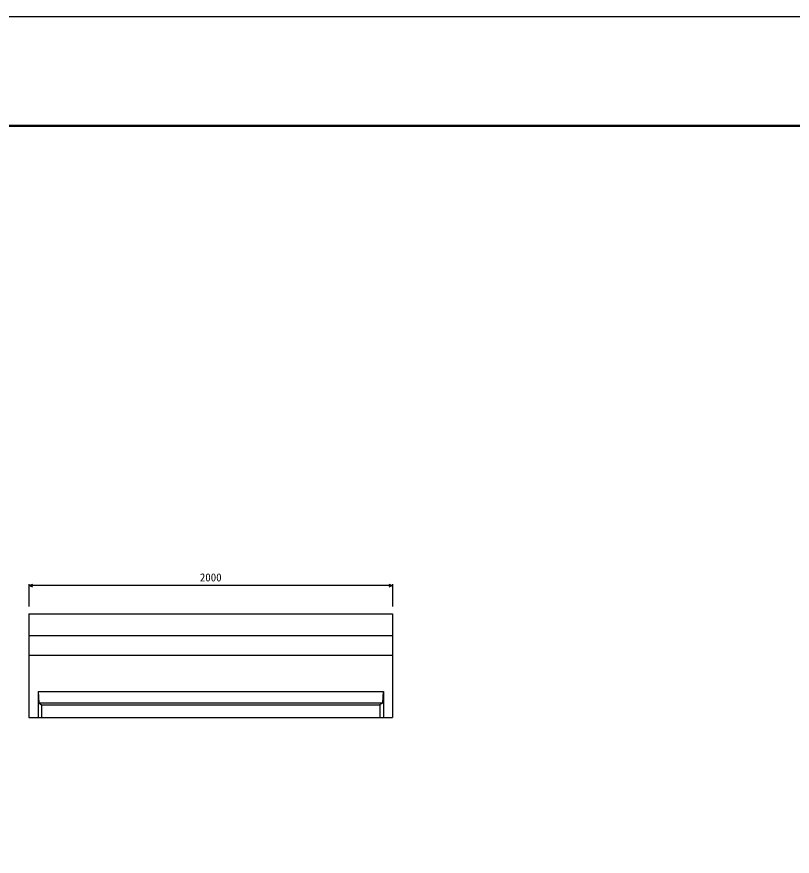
# Model space of a CAD drawing. Units: millimetres, scale not verified. Extents: x -25200 to 25200, y -8910 to 8910.
# Drawn here: x -19325 to -15060, y 4296 to 8910 of the extents above; entities that cross this region are included whole.
import ezdxf
from ezdxf.enums import TextEntityAlignment as Align

# ---------------------------------------------------------------- set-up
doc = ezdxf.new("R2010")
doc.units = ezdxf.units.MM
doc.header["$LTSCALE"] = 30
for name, color, linetype, lineweight in [('0-0_DIM', 7, 'Continuous', 25), ('0-1_Defpoints', 5, 'Continuous', 25), ('0-5_OUTLINE', 3, 'Continuous', 25), ('0-7_WAKU', 3, 'Continuous', 25)]:
    doc.layers.add(name, color=color, linetype=linetype, lineweight=lineweight)
doc.styles.add('ＭＳ ゴシック', font='')
doc.styles.get('ＭＳ ゴシック').set_extended_font_data('MS Gothic')

msp = doc.modelspace()

# ---------------------------------------------------------------- linework, layer by layer
at = {"layer": '0-0_DIM'}
for p, q in [((-19257.74, 5790.61), (-19257.74, 5668.11)), ((-17257.74, 5783.11), (-19257.74, 5783.11)), ((-17257.74, 5790.61), (-17257.74, 5668.11))]:
    msp.add_line(p, q, dxfattribs=at)
for points in [[(-19236.59, 5775.41), (-19257.74, 5783.11), (-19236.59, 5790.8)], [(-17278.88, 5790.8), (-17257.74, 5783.11), (-17278.88, 5775.41)]]:
    msp.add_lwpolyline(points, dxfattribs=at)
at = {"layer": '0-1_Defpoints'}
msp.add_lwpolyline([(-25200, -8910), (0, -8910), (0, 8910), (-25200, 8910)], close=True, dxfattribs=at)
at = {"layer": '0-5_OUTLINE'}
for p, q in [((-19257.74, 5628.11), (-19257.74, 5058.11)), ((-19257.74, 5628.11), (-17257.74, 5628.11)), ((-17257.74, 5628.11), (-17257.74, 5058.11)), ((-19257.74, 5508.11), (-17257.74, 5508.11)), ((-19257.74, 5400.11), (-17257.74, 5400.11)), ((-19207.74, 5200.61), (-19207.74, 5058.11)), ((-19207.74, 5200.61), (-19203.24, 5138.11)), ((-19207.74, 5200.61), (-17307.74, 5200.61)), ((-17312.24, 5138.11), (-17307.74, 5200.61)), ((-17307.74, 5200.61), (-17307.74, 5058.11)), ((-19203.24, 5138.11), (-17312.24, 5138.11)), ((-19203.24, 5138.11), (-19187.74, 5128.11)), ((-19187.74, 5128.11), (-19187.74, 5058.11)), ((-19187.74, 5128.11), (-17327.74, 5128.11)), ((-17312.24, 5138.11), (-17327.74, 5128.11)), ((-17327.74, 5128.11), (-17327.74, 5058.11)), ((-19257.74, 5058.11), (-17257.74, 5058.11))]:
    msp.add_line(p, q, dxfattribs=at)
at = {"layer": '0-7_WAKU', "lineweight": 50}
msp.add_lwpolyline([(-24600, -8310), (-600, -8310), (-600, 8310), (-24600, 8310)], close=True, dxfattribs=at)

# ---------------------------------------------------------------- texts
at = {"layer": '0-0_DIM', "style": 'ＭＳ ゴシック'}
msp.add_text('2000', height=43.99, dxfattribs=at).set_placement((-18317.74, 5793.11), align=Align.BOTTOM_LEFT)

doc.saveas('drawing.dxf')
